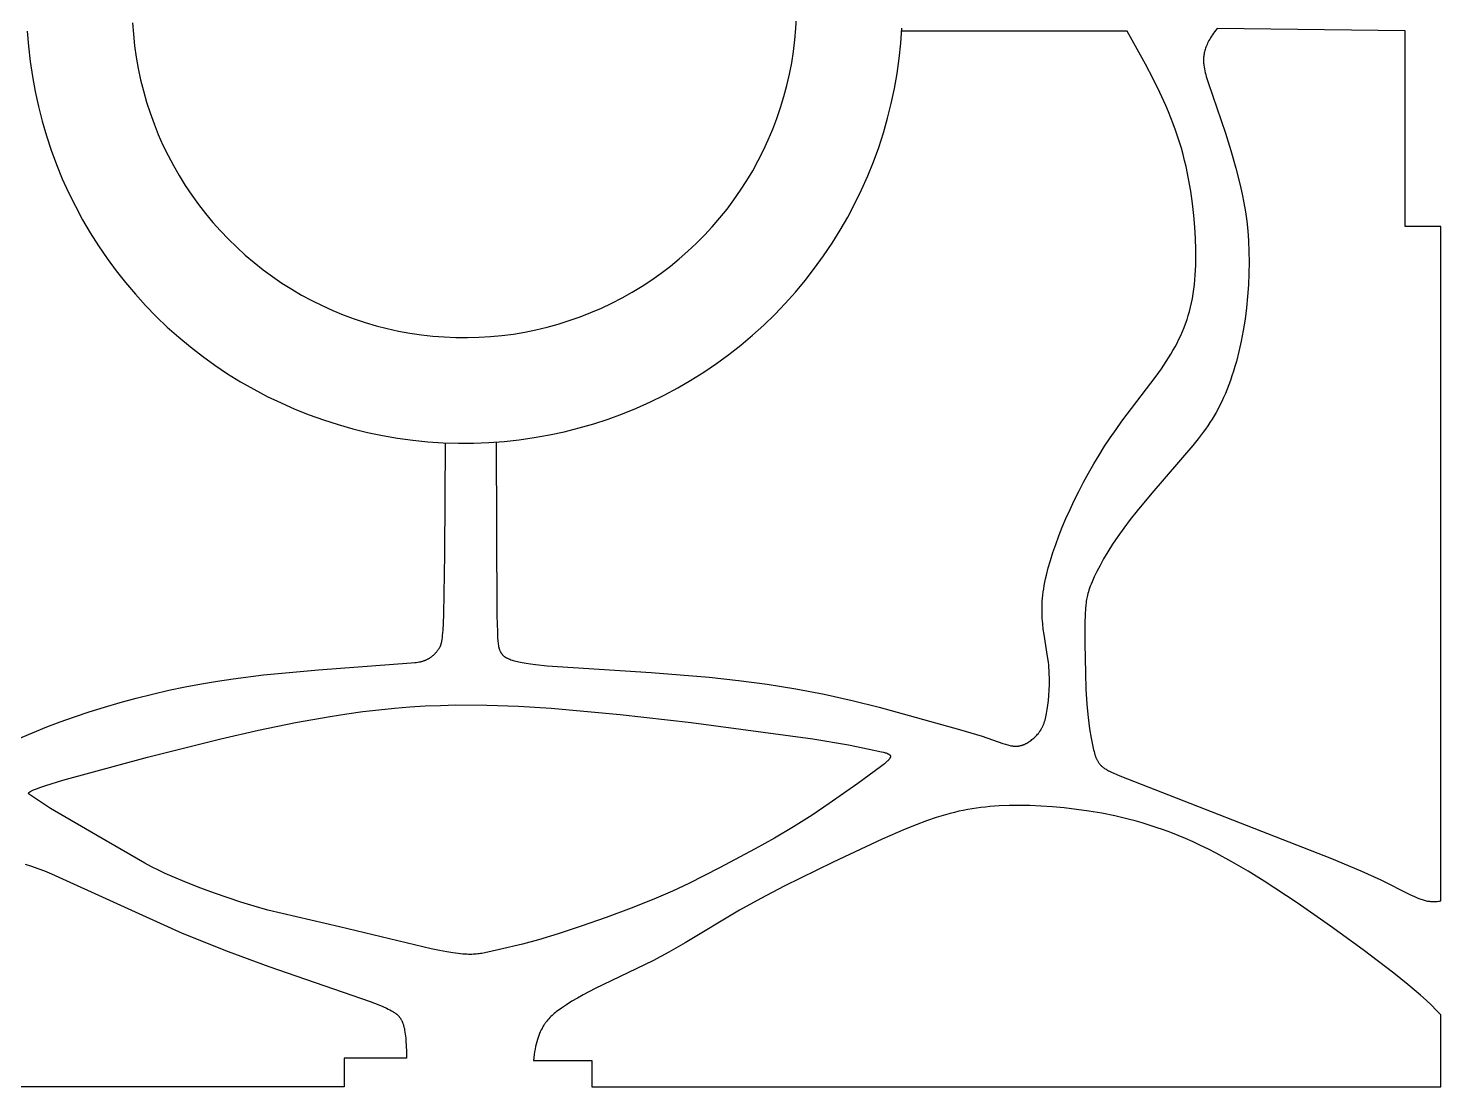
# Model space of a CAD drawing. Header units: centimetres. Extents: x 2933 to 5307, y 1581 to 3517.
# Drawn here: x 3058 to 3285.1, y 2319.5 to 2489.7 of the extents above; entities that cross this region are included whole.
import ezdxf

# ---------------------------------------------------------------- set-up
doc = ezdxf.new("R2010")
doc.units = ezdxf.units.CM
doc.layers.add('Make2D$Visible$Curves', color=7, linetype='Continuous', true_color=0x000000)

msp = doc.modelspace()

# ---------------------------------------------------------------- linework, layer by layer
at = {"layer": 'Make2D$Visible$Curves', "color": 24, "lineweight": -3, "true_color": 0xa52525}
for p, q in [((3181.4, 2489.64), (3181.5, 2491.49)), ((3057.83, 2489.23), (3058.02, 2486.79)), ((3074.77, 2490.57), (3074.9, 2488.72)), ((3074.9, 2488.72), (3075.09, 2486.87)), ((3181.24, 2487.79), (3181.4, 2489.64)), ((3198.25, 2487.26), (3198.42, 2489.71)), ((3234.67, 2489.23), (3198.4, 2489.23)), ((3237.59, 2483.89), (3234.67, 2489.23)), ((3248.53, 2488.87), (3248.36, 2488.62)), ((3248.71, 2489.12), (3248.53, 2488.87)), ((3249.1, 2489.64), (3248.71, 2489.12)), ((3279.33, 2489.28), (3249.1, 2489.64)), ((3279.33, 2457.82), (3279.33, 2489.28)), ((3058.02, 2486.79), (3058.29, 2484.35)), ((3075.09, 2486.87), (3075.35, 2485.04)), ((3181.02, 2485.95), (3181.24, 2487.79)), ((3198, 2484.82), (3198.25, 2487.26)), ((3247.25, 2486.45), (3247.19, 2486.26)), ((3247.32, 2486.64), (3247.25, 2486.45)), ((3247.4, 2486.84), (3247.32, 2486.64)), ((3247.49, 2487.05), (3247.4, 2486.84)), ((3247.58, 2487.26), (3247.49, 2487.05)), ((3247.69, 2487.47), (3247.58, 2487.26)), ((3247.8, 2487.69), (3247.69, 2487.47)), ((3247.93, 2487.91), (3247.8, 2487.69)), ((3248.06, 2488.14), (3247.93, 2487.91)), ((3248.21, 2488.38), (3248.06, 2488.14)), ((3248.36, 2488.62), (3248.21, 2488.38)), ((3058.29, 2484.35), (3058.65, 2481.92)), ((3075.35, 2485.04), (3075.67, 2483.21)), ((3180.73, 2484.12), (3181.02, 2485.95)), ((3197.66, 2482.39), (3198, 2484.82)), ((3246.93, 2484.85), (3246.92, 2484.68)), ((3246.92, 2484.68), (3246.92, 2484.52)), ((3246.92, 2484.52), (3246.92, 2484.36)), ((3246.92, 2484.36), (3246.93, 2484.21)), ((3246.94, 2485.01), (3246.93, 2484.85)), ((3246.93, 2484.21), (3246.94, 2484.05)), ((3246.96, 2485.18), (3246.94, 2485.01)), ((3246.98, 2485.35), (3246.96, 2485.18)), ((3247.01, 2485.53), (3246.98, 2485.35)), ((3247.04, 2485.7), (3247.01, 2485.53)), ((3247.08, 2485.89), (3247.04, 2485.7)), ((3247.13, 2486.07), (3247.08, 2485.89)), ((3247.19, 2486.26), (3247.13, 2486.07)), ((3058.65, 2481.92), (3059.09, 2479.51)), ((3075.67, 2483.21), (3076.05, 2481.39)), ((3179.96, 2480.49), (3180.38, 2482.3)), ((3180.38, 2482.3), (3180.73, 2484.12)), ((3197.23, 2479.97), (3197.66, 2482.39)), ((3238.81, 2481.53), (3237.59, 2483.89)), ((3246.94, 2484.05), (3246.95, 2483.9)), ((3246.95, 2483.9), (3246.97, 2483.74)), ((3246.97, 2483.74), (3247.01, 2483.44)), ((3247.01, 2483.44), (3247.07, 2483.14)), ((3247.07, 2483.14), (3247.13, 2482.84)), ((3247.13, 2482.84), (3247.2, 2482.53)), ((3247.2, 2482.53), (3247.27, 2482.23)), ((3247.27, 2482.23), (3247.36, 2481.92)), ((3247.36, 2481.92), (3247.45, 2481.6)), ((3076.05, 2481.39), (3076.5, 2479.6)), ((3179.48, 2478.7), (3179.96, 2480.49)), ((3196.73, 2477.57), (3197.23, 2479.97)), ((3239.9, 2479.33), (3238.81, 2481.53)), ((3247.45, 2481.6), (3247.67, 2480.94)), ((3247.67, 2480.94), (3250.46, 2472.79)), ((3059.09, 2479.51), (3059.61, 2477.11)), ((3076.5, 2479.6), (3077.01, 2477.81)), ((3077.01, 2477.81), (3077.58, 2476.05)), ((3178.94, 2476.93), (3179.48, 2478.7)), ((3196.14, 2475.19), (3196.73, 2477.57)), ((3240.86, 2477.25), (3239.9, 2479.33)), ((3059.61, 2477.11), (3060.22, 2474.74)), ((3077.58, 2476.05), (3078.21, 2474.3)), ((3177.68, 2473.44), (3178.34, 2475.17)), ((3178.34, 2475.17), (3178.94, 2476.93)), ((3195.46, 2472.84), (3196.14, 2475.19)), ((3241.29, 2476.24), (3240.86, 2477.25)), ((3241.69, 2475.26), (3241.29, 2476.24)), ((3242.07, 2474.28), (3241.69, 2475.26)), ((3060.22, 2474.74), (3060.91, 2472.38)), ((3078.21, 2474.3), (3078.9, 2472.58)), ((3176.96, 2471.73), (3177.68, 2473.44)), ((3194.71, 2470.5), (3195.46, 2472.84)), ((3242.43, 2473.31), (3242.07, 2474.28)), ((3242.76, 2472.34), (3242.43, 2473.31)), ((3060.91, 2472.38), (3061.68, 2470.05)), ((3078.9, 2472.58), (3079.65, 2470.89)), ((3079.65, 2470.89), (3080.46, 2469.22)), ((3176.18, 2470.05), (3176.96, 2471.73)), ((3243.07, 2471.37), (3242.76, 2472.34)), ((3243.36, 2470.39), (3243.07, 2471.37)), ((3250.46, 2472.79), (3251.31, 2470.03)), ((3061.68, 2470.05), (3062.53, 2467.75)), ((3080.46, 2469.22), (3081.33, 2467.58)), ((3174.45, 2466.77), (3175.34, 2468.4)), ((3175.34, 2468.4), (3176.18, 2470.05)), ((3193.87, 2468.2), (3194.71, 2470.5)), ((3243.63, 2469.4), (3243.36, 2470.39)), ((3243.88, 2468.41), (3243.63, 2469.4)), ((3244.11, 2467.42), (3243.88, 2468.41)), ((3251.31, 2470.03), (3252.12, 2467.2)), ((3062.53, 2467.75), (3063.46, 2465.48)), ((3081.33, 2467.58), (3082.25, 2465.97)), ((3173.5, 2465.18), (3174.45, 2466.77)), ((3192.95, 2465.92), (3193.87, 2468.2)), ((3244.52, 2465.44), (3244.11, 2467.42)), ((3252.12, 2467.2), (3252.83, 2464.42)), ((3063.46, 2465.48), (3064.47, 2463.25)), ((3082.25, 2465.97), (3083.23, 2464.4)), ((3083.23, 2464.4), (3084.26, 2462.86)), ((3172.5, 2463.62), (3173.5, 2465.18)), ((3191.96, 2463.68), (3192.95, 2465.92)), ((3244.87, 2463.46), (3244.52, 2465.44)), ((3252.83, 2464.42), (3253.15, 2463.02)), ((3064.47, 2463.25), (3065.56, 2461.05)), ((3084.26, 2462.86), (3085.34, 2461.35)), ((3170.33, 2460.61), (3171.44, 2462.1)), ((3171.44, 2462.1), (3172.5, 2463.62)), ((3189.74, 2459.3), (3190.89, 2461.47)), ((3190.89, 2461.47), (3191.96, 2463.68)), ((3245.14, 2461.5), (3244.87, 2463.46)), ((3245.36, 2459.57), (3245.14, 2461.5)), ((3253.15, 2463.02), (3253.43, 2461.6)), ((3253.43, 2461.6), (3253.67, 2460.15)), ((3065.56, 2461.05), (3066.72, 2458.89)), ((3085.34, 2461.35), (3086.48, 2459.89)), ((3086.48, 2459.89), (3087.66, 2458.46)), ((3169.16, 2459.17), (3170.33, 2460.61)), ((3188.52, 2457.18), (3189.74, 2459.3)), ((3245.52, 2457.69), (3245.36, 2459.57)), ((3253.67, 2460.15), (3253.88, 2458.66)), ((3066.72, 2458.89), (3067.96, 2456.77)), ((3087.66, 2458.46), (3088.9, 2457.08)), ((3088.9, 2457.08), (3090.18, 2455.74)), ((3166.7, 2456.4), (3167.95, 2457.76)), ((3167.95, 2457.76), (3169.16, 2459.17)), ((3187.22, 2455.1), (3188.52, 2457.18)), ((3245.63, 2455.86), (3245.52, 2457.69)), ((3253.88, 2458.66), (3254.04, 2457.11)), ((3254.04, 2457.11), (3254.15, 2455.49)), ((3285.06, 2457.82), (3279.33, 2457.82)), ((3285.06, 2349.35), (3285.06, 2457.82)), ((3067.96, 2456.77), (3069.27, 2454.7)), ((3069.27, 2454.7), (3070.65, 2452.67)), ((3090.18, 2455.74), (3091.51, 2454.45)), ((3164.04, 2453.82), (3165.39, 2455.09)), ((3165.39, 2455.09), (3166.7, 2456.4)), ((3185.85, 2453.06), (3187.22, 2455.1)), ((3245.68, 2454.1), (3245.63, 2455.86)), ((3254.15, 2455.49), (3254.22, 2453.8)), ((3070.65, 2452.67), (3072.1, 2450.69)), ((3091.51, 2454.45), (3092.88, 2453.2)), ((3092.88, 2453.2), (3094.3, 2452)), ((3161.21, 2451.42), (3162.65, 2452.59)), ((3162.65, 2452.59), (3164.04, 2453.82)), ((3184.41, 2451.07), (3185.85, 2453.06)), ((3245.67, 2451.59), (3245.69, 2452.41)), ((3245.69, 2452.41), (3245.68, 2454.1)), ((3254.22, 2453.8), (3254.24, 2452.04)), ((3072.1, 2450.69), (3073.62, 2448.77)), ((3094.3, 2452), (3095.75, 2450.85)), ((3095.75, 2450.85), (3097.25, 2449.75)), ((3158.22, 2449.22), (3159.74, 2450.3)), ((3159.74, 2450.3), (3161.21, 2451.42)), ((3182.9, 2449.14), (3184.41, 2451.07)), ((3245.59, 2449.99), (3245.64, 2450.78)), ((3245.64, 2450.78), (3245.67, 2451.59)), ((3254.21, 2450.24), (3254.13, 2448.41)), ((3254.24, 2452.04), (3254.21, 2450.24)), ((3073.62, 2448.77), (3075.21, 2446.9)), ((3097.25, 2449.75), (3098.78, 2448.71)), ((3098.78, 2448.71), (3100.34, 2447.72)), ((3155.09, 2447.24), (3156.67, 2448.21)), ((3156.67, 2448.21), (3158.22, 2449.22)), ((3181.33, 2447.26), (3182.9, 2449.14)), ((3245.37, 2447.7), (3245.46, 2448.45)), ((3245.46, 2448.45), (3245.53, 2449.21)), ((3245.53, 2449.21), (3245.59, 2449.99)), ((3254.13, 2448.41), (3254, 2446.56)), ((3075.21, 2446.9), (3076.86, 2445.08)), ((3100.34, 2447.72), (3101.94, 2446.78)), ((3101.94, 2446.78), (3103.58, 2445.9)), ((3103.58, 2445.9), (3105.24, 2445.08)), ((3151.83, 2445.48), (3153.47, 2446.33)), ((3153.47, 2446.33), (3155.09, 2447.24)), ((3179.69, 2445.43), (3181.33, 2447.26)), ((3245, 2445.53), (3245.14, 2446.24)), ((3245.14, 2446.24), (3245.26, 2446.96)), ((3245.26, 2446.96), (3245.37, 2447.7)), ((3254, 2446.56), (3253.83, 2444.71)), ((3076.86, 2445.08), (3078.57, 2443.33)), ((3078.57, 2443.33), (3080.34, 2441.63)), ((3105.24, 2445.08), (3106.93, 2444.31)), ((3106.93, 2444.31), (3108.64, 2443.61)), ((3108.64, 2443.61), (3110.38, 2442.96)), ((3146.72, 2443.28), (3148.45, 2443.95)), ((3148.45, 2443.95), (3150.15, 2444.69)), ((3150.15, 2444.69), (3151.83, 2445.48)), ((3176.23, 2441.95), (3177.99, 2443.66)), ((3177.99, 2443.66), (3179.69, 2445.43)), ((3244.27, 2442.82), (3244.48, 2443.48)), ((3244.48, 2443.48), (3244.67, 2444.15)), ((3244.67, 2444.15), (3244.84, 2444.84)), ((3244.84, 2444.84), (3245, 2445.53)), ((3253.83, 2444.71), (3253.6, 2442.89)), ((3080.34, 2441.63), (3082.18, 2440)), ((3110.38, 2442.96), (3112.14, 2442.38)), ((3112.14, 2442.38), (3113.92, 2441.85)), ((3113.92, 2441.85), (3115.71, 2441.39)), ((3115.71, 2441.39), (3117.52, 2440.99)), ((3137.8, 2440.82), (3139.61, 2441.18)), ((3139.61, 2441.18), (3141.42, 2441.61)), ((3141.42, 2441.61), (3143.2, 2442.11)), ((3143.2, 2442.11), (3144.97, 2442.66)), ((3144.97, 2442.66), (3146.72, 2443.28)), ((3174.41, 2440.31), (3176.23, 2441.95)), ((3243.54, 2440.9), (3243.8, 2441.53)), ((3243.8, 2441.53), (3244.04, 2442.17)), ((3244.04, 2442.17), (3244.27, 2442.82)), ((3253.32, 2441.1), (3252.99, 2439.37)), ((3253.6, 2442.89), (3253.32, 2441.1)), ((3082.18, 2440), (3084.06, 2438.43)), ((3117.52, 2440.99), (3119.35, 2440.65)), ((3119.35, 2440.65), (3121.18, 2440.38)), ((3121.18, 2440.38), (3123.02, 2440.17)), ((3123.02, 2440.17), (3124.87, 2440.03)), ((3124.87, 2440.03), (3126.72, 2439.95)), ((3126.72, 2439.95), (3128.58, 2439.93)), ((3128.58, 2439.93), (3130.43, 2439.98)), ((3130.43, 2439.98), (3132.28, 2440.09)), ((3132.28, 2440.09), (3134.13, 2440.27)), ((3134.13, 2440.27), (3135.97, 2440.51)), ((3135.97, 2440.51), (3137.8, 2440.82)), ((3172.54, 2438.73), (3174.41, 2440.31)), ((3242.35, 2438.45), (3242.67, 2439.05)), ((3242.67, 2439.05), (3242.97, 2439.66)), ((3242.97, 2439.66), (3243.27, 2440.28)), ((3243.27, 2440.28), (3243.54, 2440.9)), ((3252.99, 2439.37), (3252.62, 2437.69)), ((3084.06, 2438.43), (3086, 2436.93)), ((3086, 2436.93), (3087.99, 2435.5)), ((3168.63, 2435.77), (3170.61, 2437.21)), ((3170.61, 2437.21), (3172.54, 2438.73)), ((3240.93, 2436.09), (3241.67, 2437.26)), ((3241.67, 2437.26), (3242.01, 2437.85)), ((3242.01, 2437.85), (3242.35, 2438.45)), ((3252.62, 2437.69), (3252.2, 2436.07)), ((3087.99, 2435.5), (3090.03, 2434.13)), ((3164.52, 2433.09), (3166.6, 2434.39)), ((3166.6, 2434.39), (3168.63, 2435.77)), ((3239.33, 2433.75), (3240.15, 2434.92)), ((3240.15, 2434.92), (3240.93, 2436.09)), ((3251.74, 2434.52), (3251.5, 2433.78)), ((3251.98, 2435.29), (3251.74, 2434.52)), ((3252.2, 2436.07), (3251.98, 2435.29)), ((3090.03, 2434.13), (3092.12, 2432.84)), ((3092.12, 2432.84), (3094.25, 2431.63)), ((3162.4, 2431.86), (3164.52, 2433.09)), ((3233.81, 2426.48), (3239.33, 2433.75)), ((3250.99, 2432.33), (3250.72, 2431.64)), ((3251.25, 2433.04), (3250.99, 2432.33)), ((3251.5, 2433.78), (3251.25, 2433.04)), ((3094.25, 2431.63), (3096.42, 2430.48)), ((3096.42, 2430.48), (3098.63, 2429.42)), ((3158.03, 2429.62), (3160.23, 2430.7)), ((3160.23, 2430.7), (3162.4, 2431.86)), ((3249.86, 2429.68), (3249.56, 2429.06)), ((3250.15, 2430.31), (3249.86, 2429.68)), ((3250.44, 2430.96), (3250.15, 2430.31)), ((3250.72, 2431.64), (3250.44, 2430.96)), ((3098.63, 2429.42), (3100.87, 2428.43)), ((3100.87, 2428.43), (3103.15, 2427.52)), ((3103.15, 2427.52), (3105.46, 2426.69)), ((3151.22, 2426.84), (3153.52, 2427.69)), ((3153.52, 2427.69), (3155.79, 2428.61)), ((3155.79, 2428.61), (3158.03, 2429.62)), ((3248.94, 2427.9), (3248.62, 2427.34)), ((3249.26, 2428.47), (3248.94, 2427.9)), ((3249.56, 2429.06), (3249.26, 2428.47)), ((3105.46, 2426.69), (3107.79, 2425.94)), ((3107.79, 2425.94), (3110.15, 2425.27)), ((3110.15, 2425.27), (3112.54, 2424.69)), ((3144.15, 2424.8), (3146.53, 2425.4)), ((3146.53, 2425.4), (3148.89, 2426.08)), ((3148.89, 2426.08), (3151.22, 2426.84)), ((3231.93, 2423.84), (3232.87, 2425.18)), ((3232.87, 2425.18), (3233.81, 2426.48)), ((3247.24, 2425.22), (3246.86, 2424.7)), ((3247.6, 2425.74), (3247.24, 2425.22)), ((3247.95, 2426.26), (3247.6, 2425.74)), ((3248.29, 2426.8), (3247.95, 2426.26)), ((3248.62, 2427.34), (3248.29, 2426.8)), ((3112.54, 2424.69), (3114.94, 2424.19)), ((3114.94, 2424.19), (3117.36, 2423.77)), ((3117.36, 2423.77), (3119.79, 2423.44)), ((3119.79, 2423.44), (3122.23, 2423.19)), ((3122.23, 2423.19), (3124.67, 2423.03)), ((3124.67, 2423.03), (3127.13, 2422.95)), ((3124.98, 2405.1), (3125.04, 2423.01)), ((3127.13, 2422.95), (3129.58, 2422.96)), ((3129.58, 2422.96), (3132.03, 2423.05)), ((3132.03, 2423.05), (3134.48, 2423.23)), ((3133.21, 2423.13), (3133.34, 2395.22)), ((3134.48, 2423.23), (3136.91, 2423.5)), ((3136.91, 2423.5), (3139.34, 2423.85)), ((3139.34, 2423.85), (3141.76, 2424.28)), ((3141.76, 2424.28), (3144.15, 2424.8)), ((3231.02, 2422.47), (3231.93, 2423.84)), ((3246.06, 2423.66), (3245.2, 2422.6)), ((3246.86, 2424.7), (3246.06, 2423.66)), ((3229.27, 2419.61), (3230.13, 2421.05)), ((3230.13, 2421.05), (3231.02, 2422.47)), ((3245.2, 2422.6), (3238.62, 2414.94)), ((3228.44, 2418.16), (3229.27, 2419.61)), ((3226.87, 2415.21), (3227.64, 2416.69)), ((3227.64, 2416.69), (3228.44, 2418.16)), ((3226.14, 2413.74), (3226.87, 2415.21)), ((3238.62, 2414.94), (3236.25, 2412.08)), ((3224.81, 2410.84), (3225.46, 2412.28)), ((3225.46, 2412.28), (3226.14, 2413.74)), ((3236.25, 2412.08), (3235.13, 2410.67)), ((3223.66, 2408.04), (3224.21, 2409.43)), ((3224.21, 2409.43), (3224.81, 2410.84)), ((3234.09, 2409.29), (3233.15, 2407.96)), ((3235.13, 2410.67), (3234.09, 2409.29)), ((3223.16, 2406.69), (3223.66, 2408.04)), ((3233.15, 2407.96), (3232.3, 2406.7)), ((3124.81, 2395.47), (3124.98, 2405.1)), ((3222.3, 2404.11), (3222.7, 2405.38)), ((3222.7, 2405.38), (3223.16, 2406.69)), ((3231.54, 2405.5), (3230.87, 2404.37)), ((3232.3, 2406.7), (3231.54, 2405.5)), ((3221.66, 2401.72), (3221.95, 2402.89)), ((3221.95, 2402.89), (3222.3, 2404.11)), ((3230.29, 2403.31), (3229.79, 2402.34)), ((3230.87, 2404.37), (3230.29, 2403.31)), ((3221.32, 2400.08), (3221.42, 2400.61)), ((3221.42, 2400.61), (3221.53, 2401.16)), ((3221.53, 2401.16), (3221.66, 2401.72)), ((3228.86, 2400.29), (3228.72, 2399.95)), ((3229.01, 2400.65), (3228.86, 2400.29)), ((3229.36, 2401.45), (3229.01, 2400.65)), ((3229.79, 2402.34), (3229.36, 2401.45)), ((3221.01, 2397.57), (3221.05, 2398.05)), ((3221.05, 2398.05), (3221.1, 2398.54)), ((3221.1, 2398.54), (3221.16, 2399.04)), ((3221.16, 2399.04), (3221.23, 2399.55)), ((3221.23, 2399.55), (3221.32, 2400.08)), ((3228.15, 2398.03), (3228.11, 2397.8)), ((3228.2, 2398.27), (3228.15, 2398.03)), ((3228.26, 2398.52), (3228.2, 2398.27)), ((3228.33, 2398.77), (3228.26, 2398.52)), ((3228.41, 2399.05), (3228.33, 2398.77)), ((3228.5, 2399.33), (3228.41, 2399.05)), ((3228.61, 2399.63), (3228.5, 2399.33)), ((3228.72, 2399.95), (3228.61, 2399.63)), ((3220.96, 2396.17), (3220.97, 2396.63)), ((3220.96, 2395.71), (3220.96, 2396.17)), ((3220.98, 2395.26), (3220.96, 2395.71)), ((3220.97, 2396.63), (3220.98, 2397.09)), ((3220.98, 2397.09), (3221.01, 2397.57)), ((3227.97, 2396.42), (3227.92, 2395.38)), ((3228, 2396.89), (3227.97, 2396.42)), ((3228.05, 2397.34), (3228, 2396.89)), ((3228.08, 2397.57), (3228.05, 2397.34)), ((3228.11, 2397.8), (3228.08, 2397.57)), ((3124.68, 2392.9), (3124.75, 2394.03)), ((3124.75, 2394.03), (3124.81, 2395.47)), ((3133.34, 2395.22), (3133.41, 2392.62)), ((3221, 2394.82), (3220.98, 2395.26)), ((3221.03, 2394.37), (3221, 2394.82)), ((3221.07, 2393.93), (3221.03, 2394.37)), ((3221.17, 2393.05), (3221.07, 2393.93)), ((3227.87, 2394.14), (3227.85, 2390.75)), ((3227.92, 2395.38), (3227.87, 2394.14)), ((3124.46, 2391.02), (3124.48, 2391.13)), ((3124.48, 2391.13), (3124.52, 2391.39)), ((3124.52, 2391.39), (3124.56, 2391.69)), ((3124.56, 2391.69), (3124.6, 2392.04)), ((3124.6, 2392.04), (3124.68, 2392.9)), ((3133.41, 2392.62), (3133.45, 2391.74)), ((3133.45, 2391.74), (3133.49, 2391.09)), ((3133.49, 2391.09), (3133.52, 2390.83)), ((3221.3, 2392.17), (3221.17, 2393.05)), ((3221.86, 2388.66), (3221.3, 2392.17)), ((3122.96, 2388.74), (3123.04, 2388.8)), ((3123.04, 2388.8), (3123.11, 2388.87)), ((3123.11, 2388.87), (3123.18, 2388.93)), ((3123.18, 2388.93), (3123.26, 2389)), ((3123.26, 2389), (3123.33, 2389.07)), ((3123.33, 2389.07), (3123.4, 2389.14)), ((3123.4, 2389.14), (3123.47, 2389.22)), ((3123.47, 2389.22), (3123.53, 2389.29)), ((3123.53, 2389.29), (3123.6, 2389.37)), ((3123.6, 2389.37), (3123.67, 2389.45)), ((3123.67, 2389.45), (3123.73, 2389.53)), ((3123.73, 2389.53), (3123.79, 2389.61)), ((3123.79, 2389.61), (3123.85, 2389.69)), ((3123.85, 2389.69), (3123.91, 2389.78)), ((3123.91, 2389.78), (3123.97, 2389.87)), ((3123.97, 2389.87), (3124.03, 2389.96)), ((3124.03, 2389.96), (3124.09, 2390.05)), ((3124.09, 2390.05), (3124.14, 2390.14)), ((3124.14, 2390.14), (3124.19, 2390.23)), ((3124.19, 2390.23), (3124.22, 2390.28)), ((3124.22, 2390.28), (3124.25, 2390.33)), ((3124.25, 2390.33), (3124.27, 2390.39)), ((3124.27, 2390.39), (3124.3, 2390.45)), ((3124.3, 2390.45), (3124.32, 2390.51)), ((3124.32, 2390.51), (3124.34, 2390.58)), ((3124.34, 2390.58), (3124.37, 2390.65)), ((3124.37, 2390.65), (3124.39, 2390.73)), ((3124.39, 2390.73), (3124.41, 2390.82)), ((3124.41, 2390.82), (3124.44, 2390.92)), ((3124.44, 2390.92), (3124.46, 2391.02)), ((3133.52, 2390.83), (3133.54, 2390.62)), ((3133.54, 2390.62), (3133.56, 2390.44)), ((3133.56, 2390.44), (3133.59, 2390.28)), ((3133.59, 2390.28), (3133.6, 2390.22)), ((3133.6, 2390.22), (3133.62, 2390.16)), ((3133.62, 2390.16), (3133.63, 2390.1)), ((3133.63, 2390.1), (3133.64, 2390.05)), ((3133.64, 2390.05), (3133.66, 2390)), ((3133.66, 2390), (3133.67, 2389.96)), ((3133.67, 2389.96), (3133.7, 2389.87)), ((3133.7, 2389.87), (3133.73, 2389.79)), ((3133.73, 2389.79), (3133.76, 2389.71)), ((3133.76, 2389.71), (3133.79, 2389.63)), ((3133.79, 2389.63), (3133.82, 2389.56)), ((3133.82, 2389.56), (3133.85, 2389.49)), ((3133.85, 2389.49), (3133.89, 2389.42)), ((3133.89, 2389.42), (3133.92, 2389.36)), ((3133.92, 2389.36), (3133.96, 2389.29)), ((3133.96, 2389.29), (3134, 2389.23)), ((3134, 2389.23), (3134.03, 2389.17)), ((3134.03, 2389.17), (3134.07, 2389.12)), ((3134.07, 2389.12), (3134.11, 2389.06)), ((3134.11, 2389.06), (3134.16, 2389.01)), ((3134.16, 2389.01), (3134.2, 2388.96)), ((3134.2, 2388.96), (3134.24, 2388.91)), ((3134.24, 2388.91), (3134.29, 2388.86)), ((3134.29, 2388.86), (3134.34, 2388.81)), ((3134.34, 2388.81), (3134.39, 2388.77)), ((3227.85, 2390.75), (3227.93, 2385.97)), ((3104.63, 2386.52), (3119.52, 2387.61)), ((3119.52, 2387.61), (3120.11, 2387.67)), ((3120.11, 2387.67), (3120.37, 2387.7)), ((3120.37, 2387.7), (3120.61, 2387.74)), ((3120.61, 2387.74), (3120.84, 2387.78)), ((3120.84, 2387.78), (3121.05, 2387.82)), ((3121.05, 2387.82), (3121.15, 2387.85)), ((3121.15, 2387.85), (3121.25, 2387.87)), ((3121.25, 2387.87), (3121.35, 2387.9)), ((3121.35, 2387.9), (3121.44, 2387.92)), ((3121.44, 2387.92), (3121.53, 2387.95)), ((3121.53, 2387.95), (3121.63, 2387.99)), ((3121.63, 2387.99), (3121.72, 2388.02)), ((3121.72, 2388.02), (3121.8, 2388.05)), ((3121.8, 2388.05), (3121.89, 2388.09)), ((3121.89, 2388.09), (3121.98, 2388.13)), ((3121.98, 2388.13), (3122.07, 2388.17)), ((3122.07, 2388.17), (3122.15, 2388.21)), ((3122.15, 2388.21), (3122.24, 2388.26)), ((3122.24, 2388.26), (3122.32, 2388.3)), ((3122.32, 2388.3), (3122.4, 2388.35)), ((3122.4, 2388.35), (3122.49, 2388.4)), ((3122.49, 2388.4), (3122.57, 2388.45)), ((3122.57, 2388.45), (3122.65, 2388.51)), ((3122.65, 2388.51), (3122.73, 2388.56)), ((3122.73, 2388.56), (3122.81, 2388.62)), ((3122.81, 2388.62), (3122.88, 2388.68)), ((3122.88, 2388.68), (3122.96, 2388.74)), ((3134.39, 2388.77), (3134.44, 2388.73)), ((3134.44, 2388.73), (3134.49, 2388.68)), ((3134.49, 2388.68), (3134.54, 2388.64)), ((3134.54, 2388.64), (3134.6, 2388.61)), ((3134.6, 2388.61), (3134.66, 2388.57)), ((3134.66, 2388.57), (3134.72, 2388.53)), ((3134.72, 2388.53), (3134.78, 2388.49)), ((3134.78, 2388.49), (3134.84, 2388.46)), ((3134.84, 2388.46), (3134.91, 2388.42)), ((3134.91, 2388.42), (3134.97, 2388.39)), ((3134.97, 2388.39), (3135.12, 2388.32)), ((3135.12, 2388.32), (3135.26, 2388.26)), ((3135.26, 2388.26), (3135.42, 2388.2)), ((3135.42, 2388.2), (3135.59, 2388.13)), ((3135.59, 2388.13), (3135.77, 2388.07)), ((3135.77, 2388.07), (3135.96, 2388.01)), ((3135.96, 2388.01), (3136.17, 2387.95)), ((3136.17, 2387.95), (3136.38, 2387.89)), ((3136.38, 2387.89), (3136.62, 2387.83)), ((3136.62, 2387.83), (3136.86, 2387.78)), ((3136.86, 2387.78), (3137.41, 2387.67)), ((3137.41, 2387.67), (3138.03, 2387.56)), ((3138.03, 2387.56), (3138.74, 2387.46)), ((3138.74, 2387.46), (3139.53, 2387.36)), ((3139.53, 2387.36), (3141.41, 2387.17)), ((3141.41, 2387.17), (3158.14, 2386.09)), ((3221.98, 2387.77), (3221.86, 2388.66)), ((3222.03, 2387.32), (3221.98, 2387.77)), ((3222.07, 2386.86), (3222.03, 2387.32)), ((3222.1, 2386.41), (3222.07, 2386.86)), ((3083.23, 2383.77), (3085.84, 2384.27)), ((3085.84, 2384.27), (3088.4, 2384.7)), ((3088.4, 2384.7), (3090.92, 2385.08)), ((3090.92, 2385.08), (3095.79, 2385.7)), ((3095.79, 2385.7), (3104.63, 2386.52)), ((3158.14, 2386.09), (3167.46, 2385.33)), ((3167.46, 2385.33), (3172.15, 2384.82)), ((3172.15, 2384.82), (3176.79, 2384.2)), ((3222.12, 2385.95), (3222.1, 2386.41)), ((3222.14, 2385.04), (3222.12, 2385.95)), ((3222.14, 2384.14), (3222.14, 2385.04)), ((3227.93, 2385.97), (3228.03, 2383.41)), ((3075.36, 2381.96), (3077.98, 2382.61)), ((3077.98, 2382.61), (3080.61, 2383.22)), ((3080.61, 2383.22), (3083.23, 2383.77)), ((3176.79, 2384.2), (3181.39, 2383.46)), ((3181.39, 2383.46), (3185.95, 2382.59)), ((3185.95, 2382.59), (3190.45, 2381.59)), ((3221.98, 2381.59), (3222.05, 2382.4)), ((3222.05, 2382.4), (3222.1, 2383.26)), ((3222.1, 2383.26), (3222.14, 2384.14)), ((3228.03, 2383.41), (3228.18, 2380.99)), ((3065.41, 2378.97), (3067.78, 2379.76)), ((3067.78, 2379.76), (3070.25, 2380.52)), ((3070.25, 2380.52), (3072.78, 2381.26)), ((3072.78, 2381.26), (3075.36, 2381.96)), ((3109.2, 2379.45), (3111.8, 2379.8)), ((3111.8, 2379.8), (3114.36, 2380.1)), ((3114.36, 2380.1), (3116.87, 2380.35)), ((3116.87, 2380.35), (3119.35, 2380.55)), ((3119.35, 2380.55), (3121.82, 2380.7)), ((3121.82, 2380.7), (3124.28, 2380.8)), ((3124.28, 2380.8), (3126.74, 2380.86)), ((3126.74, 2380.86), (3131.7, 2380.84)), ((3131.7, 2380.84), (3136.78, 2380.67)), ((3136.78, 2380.67), (3142.04, 2380.34)), ((3142.04, 2380.34), (3153.17, 2379.34)), ((3190.45, 2381.59), (3194.77, 2380.52)), ((3194.77, 2380.52), (3207.72, 2376.93)), ((3221.69, 2379.5), (3221.79, 2380.13)), ((3221.79, 2380.13), (3221.89, 2380.83)), ((3221.89, 2380.83), (3221.98, 2381.59)), ((3228.18, 2380.99), (3228.27, 2379.89)), ((3228.27, 2379.89), (3228.38, 2378.86)), ((3060.98, 2377.33), (3063.13, 2378.15)), ((3063.13, 2378.15), (3065.41, 2378.97)), ((3095.02, 2376.8), (3100.95, 2378.03)), ((3100.95, 2378.03), (3106.53, 2379.03)), ((3106.53, 2379.03), (3109.2, 2379.45)), ((3153.17, 2379.34), (3164.56, 2378.03)), ((3164.56, 2378.03), (3184.13, 2375.41)), ((3221.09, 2377.44), (3221.13, 2377.54)), ((3221.13, 2377.54), (3221.17, 2377.64)), ((3221.17, 2377.64), (3221.22, 2377.74)), ((3221.22, 2377.74), (3221.3, 2377.96)), ((3221.3, 2377.96), (3221.37, 2378.18)), ((3221.37, 2378.18), (3221.44, 2378.42)), ((3221.44, 2378.42), (3221.51, 2378.67)), ((3221.51, 2378.67), (3221.57, 2378.93)), ((3221.57, 2378.93), (3221.63, 2379.21)), ((3221.63, 2379.21), (3221.69, 2379.5)), ((3228.38, 2378.86), (3228.49, 2377.92)), ((3228.49, 2377.92), (3228.61, 2377.04)), ((3050, 2372.75), (3060.98, 2377.33)), ((3077.14, 2372.45), (3088.93, 2375.4)), ((3088.93, 2375.4), (3095.02, 2376.8)), ((3184.13, 2375.41), (3189.84, 2374.44)), ((3207.72, 2376.93), (3211.34, 2375.82)), ((3211.34, 2375.82), (3214.66, 2374.67)), ((3219.19, 2375.16), (3219.35, 2375.29)), ((3219.35, 2375.29), (3219.51, 2375.42)), ((3219.51, 2375.42), (3219.67, 2375.55)), ((3219.67, 2375.55), (3219.82, 2375.69)), ((3219.82, 2375.69), (3219.97, 2375.84)), ((3219.97, 2375.84), (3220.11, 2375.99)), ((3220.11, 2375.99), (3220.25, 2376.14)), ((3220.25, 2376.14), (3220.38, 2376.3)), ((3220.38, 2376.3), (3220.45, 2376.38)), ((3220.45, 2376.38), (3220.51, 2376.47)), ((3220.51, 2376.47), (3220.57, 2376.55)), ((3220.57, 2376.55), (3220.63, 2376.63)), ((3220.63, 2376.63), (3220.69, 2376.72)), ((3220.69, 2376.72), (3220.74, 2376.8)), ((3220.74, 2376.8), (3220.8, 2376.89)), ((3220.8, 2376.89), (3220.85, 2376.98)), ((3220.85, 2376.98), (3220.9, 2377.07)), ((3220.9, 2377.07), (3220.95, 2377.16)), ((3220.95, 2377.16), (3221, 2377.25)), ((3221, 2377.25), (3221.04, 2377.34)), ((3221.04, 2377.34), (3221.09, 2377.44)), ((3228.61, 2377.04), (3228.87, 2375.5)), ((3228.87, 2375.5), (3229.13, 2374.2)), ((3189.84, 2374.44), (3193.17, 2373.76)), ((3193.17, 2373.76), (3195.15, 2373.34)), ((3195.15, 2373.34), (3195.49, 2373.26)), ((3195.49, 2373.26), (3195.64, 2373.22)), ((3195.64, 2373.22), (3195.77, 2373.18)), ((3195.77, 2373.18), (3195.9, 2373.14)), ((3195.9, 2373.14), (3196.02, 2373.1)), ((3196.02, 2373.1), (3196.07, 2373.08)), ((3196.07, 2373.08), (3196.12, 2373.05)), ((3196.12, 2373.05), (3196.17, 2373.03)), ((3196.17, 2373.03), (3196.21, 2373.01)), ((3196.21, 2373.01), (3196.26, 2372.99)), ((3196.26, 2372.99), (3196.3, 2372.97)), ((3196.3, 2372.97), (3196.32, 2372.96)), ((3196.32, 2372.96), (3196.34, 2372.95)), ((3196.34, 2372.95), (3196.36, 2372.93)), ((3196.36, 2372.93), (3196.38, 2372.92)), ((3196.38, 2372.92), (3196.39, 2372.91)), ((3196.39, 2372.91), (3196.41, 2372.9)), ((3214.66, 2374.67), (3215.07, 2374.54)), ((3215.07, 2374.54), (3215.26, 2374.48)), ((3215.26, 2374.48), (3215.44, 2374.43)), ((3215.44, 2374.43), (3215.62, 2374.38)), ((3215.62, 2374.38), (3215.79, 2374.34)), ((3215.79, 2374.34), (3215.97, 2374.31)), ((3215.97, 2374.31), (3216.13, 2374.28)), ((3216.13, 2374.28), (3216.22, 2374.27)), ((3216.22, 2374.27), (3216.3, 2374.26)), ((3216.3, 2374.26), (3216.38, 2374.25)), ((3216.38, 2374.25), (3216.46, 2374.24)), ((3216.46, 2374.24), (3216.54, 2374.24)), ((3216.54, 2374.24), (3216.62, 2374.23)), ((3216.62, 2374.23), (3216.7, 2374.23)), ((3216.7, 2374.23), (3216.78, 2374.23)), ((3216.78, 2374.23), (3216.86, 2374.23)), ((3216.86, 2374.23), (3216.94, 2374.24)), ((3216.94, 2374.24), (3217.01, 2374.24)), ((3217.01, 2374.24), (3217.09, 2374.25)), ((3217.09, 2374.25), (3217.17, 2374.26)), ((3217.17, 2374.26), (3217.25, 2374.27)), ((3217.25, 2374.27), (3217.33, 2374.29)), ((3217.33, 2374.29), (3217.4, 2374.3)), ((3217.4, 2374.3), (3217.48, 2374.32)), ((3217.48, 2374.32), (3217.56, 2374.34)), ((3217.56, 2374.34), (3217.64, 2374.36)), ((3217.64, 2374.36), (3217.72, 2374.38)), ((3217.72, 2374.38), (3217.8, 2374.41)), ((3217.8, 2374.41), (3217.88, 2374.44)), ((3217.88, 2374.44), (3217.96, 2374.47)), ((3217.96, 2374.47), (3218.04, 2374.5)), ((3218.04, 2374.5), (3218.12, 2374.53)), ((3218.12, 2374.53), (3218.2, 2374.57)), ((3218.2, 2374.57), (3218.28, 2374.61)), ((3218.28, 2374.61), (3218.36, 2374.65)), ((3218.36, 2374.65), (3218.45, 2374.69)), ((3218.45, 2374.69), (3218.53, 2374.74)), ((3218.53, 2374.74), (3218.69, 2374.83)), ((3218.69, 2374.83), (3218.86, 2374.94)), ((3218.86, 2374.94), (3219.02, 2375.05)), ((3219.02, 2375.05), (3219.19, 2375.16)), ((3229.13, 2374.2), (3229.26, 2373.63)), ((3229.26, 2373.63), (3229.33, 2373.36)), ((3229.33, 2373.36), (3229.39, 2373.11)), ((3229.39, 2373.11), (3229.46, 2372.87)), ((3063.57, 2368.75), (3077.14, 2372.45)), ((3194.97, 2370.89), (3191.36, 2368.26)), ((3195.42, 2371.25), (3194.97, 2370.89)), ((3195.62, 2371.41), (3195.42, 2371.25)), ((3195.8, 2371.56), (3195.62, 2371.41)), ((3195.95, 2371.7), (3195.8, 2371.56)), ((3196.09, 2371.82), (3195.95, 2371.7)), ((3196.15, 2371.89), (3196.09, 2371.82)), ((3196.21, 2371.95), (3196.15, 2371.89)), ((3196.26, 2372), (3196.21, 2371.95)), ((3196.31, 2372.06), (3196.26, 2372)), ((3196.36, 2372.11), (3196.31, 2372.06)), ((3196.4, 2372.16), (3196.36, 2372.11)), ((3196.42, 2372.19), (3196.4, 2372.16)), ((3196.41, 2372.9), (3196.42, 2372.89)), ((3196.42, 2372.89), (3196.44, 2372.87)), ((3196.43, 2372.21), (3196.42, 2372.19)), ((3196.45, 2372.24), (3196.43, 2372.21)), ((3196.44, 2372.87), (3196.45, 2372.86)), ((3196.45, 2372.86), (3196.47, 2372.85)), ((3196.47, 2372.26), (3196.45, 2372.24)), ((3196.47, 2372.85), (3196.48, 2372.84)), ((3196.48, 2372.28), (3196.47, 2372.26)), ((3196.48, 2372.84), (3196.49, 2372.83)), ((3196.5, 2372.31), (3196.48, 2372.28)), ((3196.49, 2372.83), (3196.49, 2372.82)), ((3196.49, 2372.82), (3196.5, 2372.82)), ((3196.5, 2372.82), (3196.51, 2372.81)), ((3196.51, 2372.33), (3196.5, 2372.31)), ((3196.51, 2372.81), (3196.51, 2372.8)), ((3196.51, 2372.8), (3196.52, 2372.8)), ((3196.52, 2372.35), (3196.51, 2372.33)), ((3196.52, 2372.8), (3196.52, 2372.79)), ((3196.52, 2372.79), (3196.53, 2372.78)), ((3196.53, 2372.37), (3196.52, 2372.35)), ((3196.53, 2372.78), (3196.53, 2372.78)), ((3196.53, 2372.78), (3196.54, 2372.77)), ((3196.54, 2372.39), (3196.53, 2372.37)), ((3196.54, 2372.77), (3196.54, 2372.76)), ((3196.54, 2372.76), (3196.55, 2372.76)), ((3196.55, 2372.41), (3196.54, 2372.39)), ((3196.55, 2372.76), (3196.55, 2372.75)), ((3196.55, 2372.75), (3196.55, 2372.74)), ((3196.55, 2372.74), (3196.56, 2372.73)), ((3196.56, 2372.43), (3196.55, 2372.41)), ((3196.56, 2372.73), (3196.56, 2372.73)), ((3196.56, 2372.73), (3196.56, 2372.72)), ((3196.56, 2372.72), (3196.57, 2372.71)), ((3196.57, 2372.46), (3196.56, 2372.45)), ((3196.56, 2372.45), (3196.56, 2372.43)), ((3196.57, 2372.71), (3196.57, 2372.7)), ((3196.57, 2372.7), (3196.57, 2372.7)), ((3196.57, 2372.7), (3196.58, 2372.69)), ((3196.58, 2372.49), (3196.57, 2372.48)), ((3196.57, 2372.48), (3196.57, 2372.47)), ((3196.57, 2372.47), (3196.57, 2372.46)), ((3196.58, 2372.69), (3196.58, 2372.68)), ((3196.58, 2372.68), (3196.58, 2372.67)), ((3196.58, 2372.67), (3196.58, 2372.67)), ((3196.58, 2372.67), (3196.58, 2372.66)), ((3196.58, 2372.66), (3196.59, 2372.65)), ((3196.59, 2372.54), (3196.58, 2372.53)), ((3196.58, 2372.53), (3196.58, 2372.52)), ((3196.58, 2372.52), (3196.58, 2372.51)), ((3196.58, 2372.51), (3196.58, 2372.5)), ((3196.58, 2372.5), (3196.58, 2372.49)), ((3196.59, 2372.65), (3196.59, 2372.64)), ((3196.59, 2372.64), (3196.59, 2372.63)), ((3196.59, 2372.63), (3196.59, 2372.62)), ((3196.59, 2372.62), (3196.59, 2372.62)), ((3196.59, 2372.62), (3196.59, 2372.61)), ((3196.59, 2372.61), (3196.59, 2372.6)), ((3196.59, 2372.6), (3196.59, 2372.59)), ((3196.59, 2372.59), (3196.59, 2372.58)), ((3196.59, 2372.58), (3196.59, 2372.57)), ((3196.59, 2372.57), (3196.59, 2372.56)), ((3196.59, 2372.56), (3196.59, 2372.56)), ((3196.59, 2372.56), (3196.59, 2372.55)), ((3196.59, 2372.55), (3196.59, 2372.54)), ((3229.46, 2372.87), (3229.54, 2372.64)), ((3229.54, 2372.64), (3229.58, 2372.53)), ((3229.58, 2372.53), (3229.62, 2372.42)), ((3229.62, 2372.42), (3229.67, 2372.31)), ((3229.67, 2372.31), (3229.71, 2372.21)), ((3229.71, 2372.21), (3229.76, 2372.1)), ((3229.76, 2372.1), (3229.81, 2372)), ((3229.81, 2372), (3229.86, 2371.91)), ((3229.86, 2371.91), (3229.92, 2371.81)), ((3229.92, 2371.81), (3229.97, 2371.72)), ((3229.97, 2371.72), (3230.03, 2371.63)), ((3230.03, 2371.63), (3230.09, 2371.54)), ((3230.09, 2371.54), (3230.16, 2371.45)), ((3230.16, 2371.45), (3230.23, 2371.36)), ((3230.23, 2371.36), (3230.3, 2371.28)), ((3230.3, 2371.28), (3230.38, 2371.2)), ((3230.38, 2371.2), (3230.46, 2371.12)), ((3230.46, 2371.12), (3230.54, 2371.04)), ((3230.54, 2371.04), (3230.63, 2370.96)), ((3230.63, 2370.96), (3230.72, 2370.88)), ((3230.72, 2370.88), (3230.81, 2370.81)), ((3230.81, 2370.81), (3230.91, 2370.73)), ((3230.91, 2370.73), (3231.02, 2370.66)), ((3231.02, 2370.66), (3231.13, 2370.59)), ((3060.82, 2367.91), (3063.57, 2368.75)), ((3231.13, 2370.59), (3231.25, 2370.52)), ((3231.25, 2370.52), (3231.37, 2370.44)), ((3231.37, 2370.44), (3231.51, 2370.37)), ((3231.51, 2370.37), (3231.65, 2370.29)), ((3231.65, 2370.29), (3231.8, 2370.22)), ((3231.8, 2370.22), (3232.14, 2370.06)), ((3232.14, 2370.06), (3232.53, 2369.89)), ((3232.53, 2369.89), (3233.49, 2369.49)), ((3233.49, 2369.49), (3267.5, 2356.19)), ((3058.05, 2366.68), (3058.05, 2366.69)), ((3058.05, 2366.69), (3058.05, 2366.69)), ((3058.05, 2366.69), (3058.06, 2366.69)), ((3058.05, 2366.67), (3058.05, 2366.68)), ((3058.05, 2366.68), (3058.05, 2366.68)), ((3058.05, 2366.68), (3058.05, 2366.68)), ((3058.05, 2366.68), (3058.05, 2366.68)), ((3058.05, 2366.66), (3058.05, 2366.67)), ((3058.05, 2366.67), (3058.05, 2366.67)), ((3058.05, 2366.67), (3058.05, 2366.67)), ((3058.05, 2366.67), (3058.05, 2366.67)), ((3058.05, 2366.65), (3058.05, 2366.66)), ((3058.05, 2366.66), (3058.05, 2366.66)), ((3058.05, 2366.66), (3058.05, 2366.66)), ((3058.05, 2366.64), (3058.05, 2366.65)), ((3058.05, 2366.65), (3058.05, 2366.65)), ((3058.05, 2366.65), (3058.05, 2366.65)), ((3058.05, 2366.65), (3058.05, 2366.65)), ((3058.06, 2366.64), (3058.05, 2366.64)), ((3058.05, 2366.64), (3058.05, 2366.64)), ((3058.05, 2366.64), (3058.05, 2366.64)), ((3058.06, 2366.71), (3058.06, 2366.72)), ((3058.06, 2366.72), (3058.06, 2366.72)), ((3058.06, 2366.72), (3058.07, 2366.72)), ((3058.06, 2366.7), (3058.06, 2366.71)), ((3058.06, 2366.71), (3058.06, 2366.71)), ((3058.06, 2366.71), (3058.06, 2366.71)), ((3058.06, 2366.69), (3058.06, 2366.7)), ((3058.06, 2366.7), (3058.06, 2366.7)), ((3058.06, 2366.7), (3058.06, 2366.7)), ((3058.06, 2366.7), (3058.06, 2366.7)), ((3058.06, 2366.63), (3058.06, 2366.64)), ((3058.06, 2366.62), (3058.06, 2366.63)), ((3058.06, 2366.63), (3058.06, 2366.63)), ((3058.06, 2366.63), (3058.06, 2366.63)), ((3058.06, 2366.63), (3058.06, 2366.63)), ((3058.06, 2366.61), (3058.06, 2366.62)), ((3058.06, 2366.62), (3058.06, 2366.62)), ((3058.06, 2366.62), (3058.06, 2366.62)), ((3058.06, 2366.62), (3058.06, 2366.62)), ((3058.06, 2366.62), (3058.06, 2366.62)), ((3058.07, 2366.61), (3058.06, 2366.61)), ((3058.07, 2366.73), (3058.07, 2366.74)), ((3058.07, 2366.74), (3058.08, 2366.74)), ((3058.07, 2366.72), (3058.07, 2366.73)), ((3058.07, 2366.73), (3058.07, 2366.73)), ((3058.07, 2366.73), (3058.07, 2366.73)), ((3058.07, 2366.6), (3058.07, 2366.61)), ((3058.08, 2366.59), (3058.07, 2366.6)), ((3058.07, 2366.6), (3058.07, 2366.6)), ((3058.08, 2366.75), (3058.09, 2366.76)), ((3058.08, 2366.74), (3058.08, 2366.75)), ((3058.08, 2366.58), (3058.08, 2366.59)), ((3058.08, 2366.59), (3058.08, 2366.59)), ((3058.09, 2366.58), (3058.08, 2366.58)), ((3058.08, 2366.58), (3058.08, 2366.58)), ((3058.09, 2366.76), (3058.1, 2366.77)), ((3058.09, 2366.76), (3058.09, 2366.76)), ((3058.09, 2366.57), (3058.09, 2366.58)), ((3058.1, 2366.56), (3058.09, 2366.57)), ((3058.1, 2366.77), (3058.1, 2366.78)), ((3058.1, 2366.78), (3058.11, 2366.78)), ((3058.11, 2366.55), (3058.1, 2366.56)), ((3058.11, 2366.79), (3058.12, 2366.8)), ((3058.11, 2366.78), (3058.11, 2366.79)), ((3058.12, 2366.54), (3058.11, 2366.55)), ((3058.12, 2366.8), (3058.13, 2366.81)), ((3058.13, 2366.53), (3058.12, 2366.54)), ((3058.13, 2366.81), (3058.14, 2366.81)), ((3058.15, 2366.51), (3058.13, 2366.53)), ((3058.14, 2366.81), (3058.15, 2366.82)), ((3058.15, 2366.83), (3058.17, 2366.84)), ((3058.15, 2366.82), (3058.15, 2366.83)), ((3058.16, 2366.5), (3058.15, 2366.51)), ((3058.18, 2366.48), (3058.16, 2366.5)), ((3058.17, 2366.84), (3058.19, 2366.86)), ((3058.2, 2366.47), (3058.18, 2366.48)), ((3058.19, 2366.86), (3058.22, 2366.88)), ((3058.21, 2366.45), (3058.2, 2366.47)), ((3058.23, 2366.44), (3058.21, 2366.45)), ((3058.22, 2366.88), (3058.24, 2366.9)), ((3058.25, 2366.42), (3058.23, 2366.44)), ((3058.24, 2366.9), (3058.27, 2366.91)), ((3058.29, 2366.39), (3058.25, 2366.42)), ((3058.27, 2366.91), (3058.3, 2366.93)), ((3058.34, 2366.36), (3058.29, 2366.39)), ((3058.3, 2366.93), (3058.33, 2366.95)), ((3058.33, 2366.95), (3058.36, 2366.97)), ((3061.58, 2364.24), (3058.34, 2366.36)), ((3058.36, 2366.97), (3058.44, 2367.01)), ((3058.44, 2367.01), (3058.53, 2367.06)), ((3058.53, 2367.06), (3058.62, 2367.1)), ((3058.62, 2367.1), (3058.73, 2367.15)), ((3058.73, 2367.15), (3058.85, 2367.2)), ((3058.85, 2367.2), (3059.13, 2367.32)), ((3059.13, 2367.32), (3059.46, 2367.44)), ((3059.46, 2367.44), (3059.85, 2367.59)), ((3059.85, 2367.59), (3060.82, 2367.91)), ((3191.36, 2368.26), (3186.74, 2365)), ((3070.54, 2359.04), (3061.58, 2364.24)), ((3186.74, 2365), (3183.99, 2363.14)), ((3208.31, 2363.91), (3207.6, 2363.76)), ((3209.01, 2364.05), (3208.31, 2363.91)), ((3209.72, 2364.17), (3209.01, 2364.05)), ((3210.42, 2364.27), (3209.72, 2364.17)), ((3211.13, 2364.37), (3210.42, 2364.27)), ((3211.85, 2364.45), (3211.13, 2364.37)), ((3212.58, 2364.52), (3211.85, 2364.45)), ((3214.08, 2364.62), (3212.58, 2364.52)), ((3215.66, 2364.68), (3214.08, 2364.62)), ((3217.3, 2364.7), (3215.66, 2364.68)), ((3219.01, 2364.68), (3217.3, 2364.7)), ((3220.79, 2364.61), (3219.01, 2364.68)), ((3222.63, 2364.49), (3220.79, 2364.61)), ((3224.53, 2364.32), (3222.63, 2364.49)), ((3226.49, 2364.08), (3224.53, 2364.32)), ((3228.5, 2363.79), (3226.49, 2364.08)), ((3183.99, 2363.14), (3181.03, 2361.26)), ((3200.71, 2361.58), (3198.96, 2360.88)), ((3202.37, 2362.21), (3200.71, 2361.58)), ((3203.94, 2362.75), (3202.37, 2362.21)), ((3204.7, 2362.99), (3203.94, 2362.75)), ((3205.45, 2363.21), (3204.7, 2362.99)), ((3206.17, 2363.41), (3205.45, 2363.21)), ((3206.89, 2363.59), (3206.17, 2363.41)), ((3207.6, 2363.76), (3206.89, 2363.59)), ((3230.56, 2363.44), (3228.5, 2363.79)), ((3232.67, 2363.01), (3230.56, 2363.44)), ((3234.83, 2362.5), (3232.67, 2363.01)), ((3235.94, 2362.21), (3234.83, 2362.5)), ((3237.05, 2361.89), (3235.94, 2362.21)), ((3238.18, 2361.54), (3237.05, 2361.89)), ((3177.96, 2359.45), (3174.87, 2357.72)), ((3181.03, 2361.26), (3177.96, 2359.45)), ((3195.26, 2359.29), (3187.39, 2355.6)), ((3198.96, 2360.88), (3195.26, 2359.29)), ((3239.32, 2361.17), (3238.18, 2361.54)), ((3240.48, 2360.77), (3239.32, 2361.17)), ((3241.65, 2360.34), (3240.48, 2360.77)), ((3242.83, 2359.87), (3241.65, 2360.34)), ((3244.03, 2359.37), (3242.83, 2359.87)), ((3245.24, 2358.84), (3244.03, 2359.37)), ((3076.75, 2355.42), (3070.54, 2359.04)), ((3174.87, 2357.72), (3169.12, 2354.66)), ((3246.46, 2358.27), (3245.24, 2358.84)), ((3247.7, 2357.66), (3246.46, 2358.27)), ((3248.96, 2357.02), (3247.7, 2357.66)), ((3251.5, 2355.63), (3248.96, 2357.02)), ((3057.47, 2355.27), (3058.49, 2354.94)), ((3058.49, 2354.94), (3059.52, 2354.58)), ((3077.82, 2354.86), (3076.75, 2355.42)), ((3078.91, 2354.31), (3077.82, 2354.86)), ((3187.39, 2355.6), (3179.5, 2351.71)), ((3254.08, 2354.12), (3251.5, 2355.63)), ((3267.5, 2356.19), (3272.19, 2354.19)), ((3059.52, 2354.58), (3060.59, 2354.17)), ((3060.59, 2354.17), (3061.71, 2353.72)), ((3061.71, 2353.72), (3082.74, 2344.18)), ((3080.02, 2353.78), (3078.91, 2354.31)), ((3081.15, 2353.27), (3080.02, 2353.78)), ((3083.45, 2352.32), (3081.15, 2353.27)), ((3169.12, 2354.66), (3164.19, 2352.14)), ((3256.69, 2352.51), (3254.08, 2354.12)), ((3261.99, 2349.03), (3256.69, 2352.51)), ((3272.19, 2354.19), (3275.44, 2352.72)), ((3275.44, 2352.72), (3280.11, 2350.39)), ((3085.73, 2351.43), (3083.45, 2352.32)), ((3087.95, 2350.62), (3085.73, 2351.43)), ((3092.16, 2349.17), (3087.95, 2350.62)), ((3161.58, 2350.92), (3158.54, 2349.62)), ((3164.19, 2352.14), (3161.58, 2350.92)), ((3179.5, 2351.71), (3175.77, 2349.76)), ((3280.11, 2350.39), (3280.83, 2350.05)), ((3094.28, 2348.52), (3092.16, 2349.17)), ((3096.51, 2347.89), (3094.28, 2348.52)), ((3154.9, 2348.18), (3150.92, 2346.69)), ((3158.54, 2349.62), (3154.9, 2348.18)), ((3175.77, 2349.76), (3172.31, 2347.86)), ((3267.32, 2345.32), (3261.99, 2349.03)), ((3280.83, 2350.05), (3281.18, 2349.89)), ((3281.18, 2349.89), (3281.53, 2349.75)), ((3281.53, 2349.75), (3281.7, 2349.69)), ((3281.7, 2349.69), (3281.88, 2349.63)), ((3281.88, 2349.63), (3282.05, 2349.57)), ((3282.05, 2349.57), (3282.22, 2349.51)), ((3282.22, 2349.51), (3282.39, 2349.47)), ((3282.39, 2349.47), (3282.56, 2349.42)), ((3282.56, 2349.42), (3282.74, 2349.38)), ((3282.74, 2349.38), (3282.91, 2349.34)), ((3282.91, 2349.34), (3283.08, 2349.31)), ((3283.08, 2349.31), (3283.26, 2349.29)), ((3283.26, 2349.29), (3283.43, 2349.27)), ((3283.43, 2349.27), (3283.61, 2349.25)), ((3283.61, 2349.25), (3283.78, 2349.25)), ((3283.78, 2349.25), (3283.96, 2349.24)), ((3283.96, 2349.24), (3284.14, 2349.24)), ((3284.14, 2349.24), (3284.32, 2349.25)), ((3284.32, 2349.25), (3284.5, 2349.27)), ((3284.5, 2349.27), (3284.69, 2349.29)), ((3284.69, 2349.29), (3284.87, 2349.32)), ((3284.87, 2349.32), (3285.06, 2349.35)), ((3108.01, 2345.19), (3096.51, 2347.89)), ((3150.92, 2346.69), (3146.9, 2345.27)), ((3172.31, 2347.86), (3163.57, 2342.6)), ((3082.74, 2344.18), (3090.12, 2341.22)), ((3122.77, 2341.67), (3108.01, 2345.19)), ((3143.19, 2344.04), (3140.04, 2343.09)), ((3146.9, 2345.27), (3143.19, 2344.04)), ((3272.59, 2341.51), (3267.32, 2345.32)), ((3090.12, 2341.22), (3096.67, 2338.83)), ((3124.12, 2341.39), (3122.77, 2341.67)), ((3125.28, 2341.17), (3124.12, 2341.39)), ((3126.27, 2341), (3125.28, 2341.17)), ((3133.73, 2341.52), (3131.39, 2341)), ((3137.46, 2342.4), (3133.73, 2341.52)), ((3140.04, 2343.09), (3137.46, 2342.4)), ((3163.57, 2342.6), (3160.97, 2341.1)), ((3277.51, 2337.75), (3272.59, 2341.51)), ((3127.12, 2340.88), (3126.27, 2341)), ((3127.5, 2340.84), (3127.12, 2340.88)), ((3127.85, 2340.81), (3127.5, 2340.84)), ((3128.18, 2340.78), (3127.85, 2340.81)), ((3128.48, 2340.77), (3128.18, 2340.78)), ((3128.77, 2340.76), (3128.48, 2340.77)), ((3129.04, 2340.76), (3128.77, 2340.76)), ((3129.3, 2340.76), (3129.04, 2340.76)), ((3129.54, 2340.77), (3129.3, 2340.76)), ((3129.78, 2340.78), (3129.54, 2340.77)), ((3130.01, 2340.8), (3129.78, 2340.78)), ((3130.24, 2340.82), (3130.01, 2340.8)), ((3130.47, 2340.85), (3130.24, 2340.82)), ((3130.7, 2340.88), (3130.47, 2340.85)), ((3130.92, 2340.92), (3130.7, 2340.88)), ((3131.39, 2341), (3130.92, 2340.92)), ((3158.42, 2339.74), (3149.15, 2335.29)), ((3159.69, 2340.4), (3158.42, 2339.74)), ((3160.97, 2341.1), (3159.69, 2340.4)), ((3096.67, 2338.83), (3112.93, 2333.19)), ((3279.75, 2335.94), (3277.51, 2337.75)), ((3149.15, 2335.29), (3147.2, 2334.26)), ((3281.78, 2334.21), (3279.75, 2335.94)), ((3112.93, 2333.19), (3114.35, 2332.63)), ((3114.35, 2332.63), (3114.98, 2332.37)), ((3114.98, 2332.37), (3115.57, 2332.1)), ((3115.57, 2332.1), (3115.84, 2331.96)), ((3143.72, 2332.13), (3143.32, 2331.85)), ((3144.54, 2332.67), (3143.72, 2332.13)), ((3145.39, 2333.21), (3144.54, 2332.67)), ((3146.28, 2333.74), (3145.39, 2333.21)), ((3147.2, 2334.26), (3146.28, 2333.74)), ((3282.7, 2333.37), (3281.78, 2334.21)), ((3283.56, 2332.57), (3282.7, 2333.37)), ((3284.35, 2331.79), (3283.56, 2332.57)), ((3115.84, 2331.96), (3116.11, 2331.83)), ((3116.11, 2331.83), (3116.37, 2331.69)), ((3116.37, 2331.69), (3116.61, 2331.55)), ((3116.61, 2331.55), (3116.73, 2331.48)), ((3116.73, 2331.48), (3116.85, 2331.41)), ((3116.85, 2331.41), (3116.97, 2331.33)), ((3116.97, 2331.33), (3117.08, 2331.25)), ((3117.08, 2331.25), (3117.13, 2331.21)), ((3117.13, 2331.21), (3117.19, 2331.17)), ((3117.19, 2331.17), (3117.24, 2331.13)), ((3117.24, 2331.13), (3117.29, 2331.08)), ((3117.29, 2331.08), (3117.35, 2331.04)), ((3117.35, 2331.04), (3117.4, 2330.99)), ((3117.4, 2330.99), (3117.45, 2330.94)), ((3117.45, 2330.94), (3117.5, 2330.89)), ((3117.5, 2330.89), (3117.55, 2330.83)), ((3117.55, 2330.83), (3117.6, 2330.78)), ((3117.6, 2330.78), (3117.64, 2330.72)), ((3117.64, 2330.72), (3117.69, 2330.66)), ((3117.69, 2330.66), (3117.74, 2330.6)), ((3117.74, 2330.6), (3117.78, 2330.54)), ((3117.78, 2330.54), (3117.83, 2330.47)), ((3117.83, 2330.47), (3117.87, 2330.4)), ((3117.87, 2330.4), (3117.91, 2330.33)), ((3117.91, 2330.33), (3117.96, 2330.25)), ((3117.96, 2330.25), (3118, 2330.17)), ((3118, 2330.17), (3118.04, 2330.09)), ((3118.04, 2330.09), (3118.08, 2330)), ((3118.08, 2330), (3118.12, 2329.92)), ((3118.12, 2329.92), (3118.15, 2329.82)), ((3118.15, 2329.82), (3118.19, 2329.73)), ((3141.17, 2329.81), (3141.1, 2329.7)), ((3141.25, 2329.91), (3141.17, 2329.81)), ((3141.33, 2330.02), (3141.25, 2329.91)), ((3141.5, 2330.22), (3141.33, 2330.02)), ((3141.66, 2330.41), (3141.5, 2330.22)), ((3141.84, 2330.59), (3141.66, 2330.41)), ((3142.01, 2330.77), (3141.84, 2330.59)), ((3142.19, 2330.94), (3142.01, 2330.77)), ((3142.37, 2331.1), (3142.19, 2330.94)), ((3142.56, 2331.26), (3142.37, 2331.1)), ((3142.74, 2331.41), (3142.56, 2331.26)), ((3142.93, 2331.56), (3142.74, 2331.41)), ((3143.32, 2331.85), (3142.93, 2331.56)), ((3285.06, 2331.04), (3284.35, 2331.79)), ((3285.06, 2319.47), (3285.06, 2331.04)), ((3118.19, 2329.73), (3118.23, 2329.63)), ((3118.23, 2329.63), (3118.26, 2329.53)), ((3118.26, 2329.53), (3118.29, 2329.42)), ((3118.29, 2329.42), (3118.33, 2329.31)), ((3118.33, 2329.31), (3118.39, 2329.07)), ((3118.39, 2329.07), (3118.45, 2328.82)), ((3118.45, 2328.82), (3118.5, 2328.55)), ((3118.5, 2328.55), (3118.55, 2328.26)), ((3118.55, 2328.26), (3118.6, 2327.95)), ((3118.6, 2327.95), (3118.64, 2327.61)), ((3118.64, 2327.61), (3118.68, 2327.26)), ((3140.07, 2327.72), (3139.95, 2327.4)), ((3140.19, 2328.03), (3140.07, 2327.72)), ((3140.31, 2328.32), (3140.19, 2328.03)), ((3140.44, 2328.6), (3140.31, 2328.32)), ((3140.58, 2328.86), (3140.44, 2328.6)), ((3140.65, 2328.99), (3140.58, 2328.86)), ((3140.72, 2329.12), (3140.65, 2328.99)), ((3140.79, 2329.24), (3140.72, 2329.12)), ((3140.87, 2329.36), (3140.79, 2329.24)), ((3140.94, 2329.48), (3140.87, 2329.36)), ((3141.02, 2329.59), (3140.94, 2329.48)), ((3141.1, 2329.7), (3141.02, 2329.59)), ((3118.68, 2327.26), (3118.71, 2326.88)), ((3118.71, 2326.88), (3118.76, 2326.06)), ((3118.76, 2326.06), (3118.79, 2325.13)), ((3139.47, 2325.53), (3139.39, 2325.1)), ((3139.55, 2325.94), (3139.47, 2325.53)), ((3139.64, 2326.33), (3139.55, 2325.94)), ((3139.74, 2326.7), (3139.64, 2326.33)), ((3139.84, 2327.06), (3139.74, 2326.7)), ((3139.95, 2327.4), (3139.84, 2327.06)), ((3118.8, 2324.09), (3108.78, 2324.09)), ((3108.78, 2324.09), (3108.78, 2319.47)), ((3118.79, 2325.13), (3118.8, 2324.09)), ((3139.25, 2324.19), (3139.2, 2323.7)), ((3139.2, 2323.7), (3148.58, 2323.7)), ((3139.32, 2324.66), (3139.25, 2324.19)), ((3139.39, 2325.1), (3139.32, 2324.66)), ((3148.58, 2323.7), (3148.58, 2319.47)), ((3108.78, 2319.47), (2991.5, 2319.47)), ((3148.58, 2319.47), (3285.06, 2319.47))]:
    msp.add_line(p, q, dxfattribs=at)

doc.saveas('drawing.dxf')
